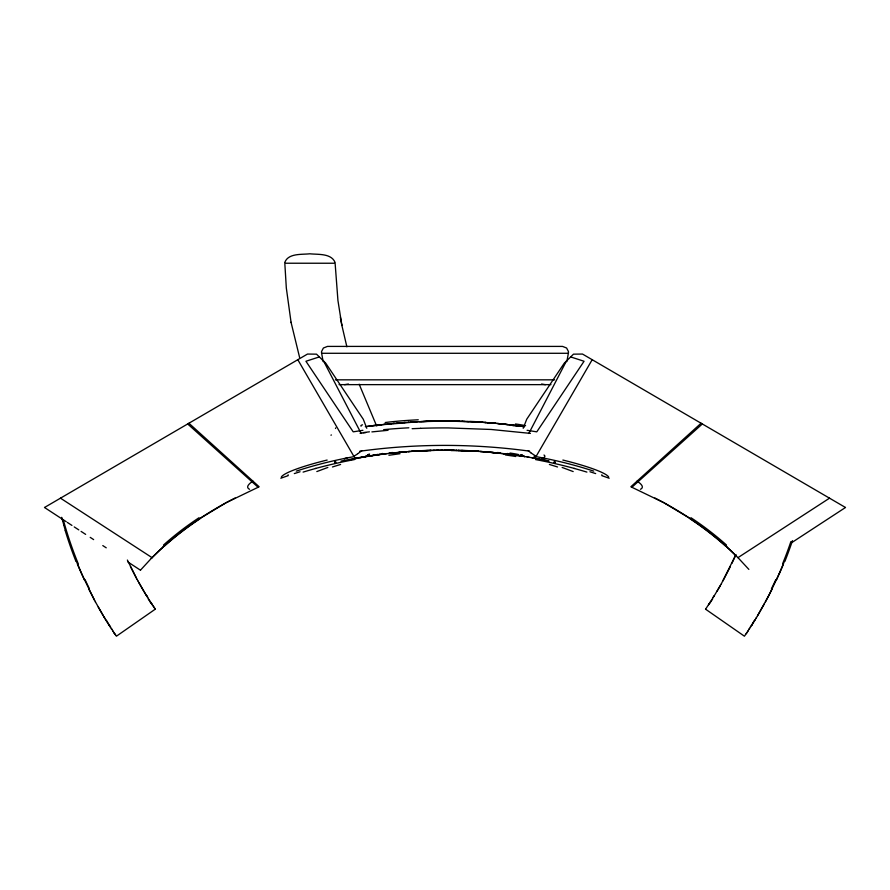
<?xml version="1.0" encoding="UTF-8"?>
<svg xmlns="http://www.w3.org/2000/svg" width="890" height="890" viewBox="0 0 890 890"><rect width="100%" height="100%" fill="white"/><g stroke="black" fill="none" stroke-linecap="round" stroke-linejoin="round"><path stroke-width="1.33" d="M566.852 361.585L568.365 353.286A4.094 2.893 -90 0 0 568.421 351.505L566.607 348.012L562.536 346.41L327.464 346.41L323.393 348.012L321.579 351.505A4.094 2.893 -90 0 0 321.635 353.286L323.148 361.585M284.8 262.383C288.316 253.049 301.654 254.718 309.809 253.795C318.086 254.685 331.214 253.138 335.052 262.383M523.209 428.279L526.713 419.257L564.227 363.242L573.483 354.164L582.505 354.053L845.411 507.445M784.557 561.089L776.458 579.913M735.93 554.592L731.947 563.303M735.73 555.037L721.334 583.796M779.05 574.195L768.782 595.599L757.59 615.702M730.323 566.674L722.947 580.892M772.053 589.135L765.489 601.807M528.827 433.463L566.351 361.162M764.466 603.698L756.2 618.005M721.245 583.951L713.802 596.534M720.366 585.509L716.917 591.416M534.99 458.317L592.184 359.705M756.478 617.538L755.744 618.739M755.566 619.028L754.453 620.853M755.12 619.763L754.03 621.531M713.268 597.39L713.635 596.812M753.418 622.522L753.83 621.854M712.389 598.781L708.262 605.156A19.914 0.556 -58.1 0 0 709.486 603.364M752.239 624.38L751.672 625.281M751.883 624.958L751.327 625.826M748.957 629.464L749.458 628.707M707.806 605.834L705.559 609.16M747.177 632.167L745.965 633.958M745.853 634.125L744.429 636.205L705.548 609.172M140.531 570.101L151.534 558.152M151.278 558.408L163.137 546.994M151.656 558.019C175.797 533.455 204.489 513.63 235.116 498M163.248 546.883L164.305 545.937M701.086 423.24L630.854 486.774L663.395 502.472M631.933 487.231L702.332 423.963M368.004 454.79L366.202 456.359L380.219 454.389M361.752 450.718L357.98 453.6M353.864 456.336L357.546 453.9M199.66 518.659L225.938 502.828M790.631 543.345L845.5 507.489M829.524 498.166L737.966 557.641L726.985 547.094M377.505 454.345L375.836 454.957M44.589 507.445L307.495 354.053L316.517 354.164L325.773 363.242L363.287 419.257L366.791 428.279M226.605 502.472L259.146 486.774L188.914 423.24M382.544 453.444L380.664 454.234M368.004 455.936L369.116 455.235L364.922 456.615M367.581 456.114L367.592 456.036A3.182 2.982 -42.2 0 0 369.061 454.968M280.817 478.23L288.171 475.638A4.417 3.727 53.9 0 0 288.149 474.759M294.323 473.58L300.052 471.756M319.332 356.923L305.938 361.262L353.208 431.839L362.909 430.315M366.958 456.281L365.579 456.514M348.424 384.024L345.609 384.513A11.948 8.455 -90 0 1 344.386 384.636M334.596 462.489L335.841 462.21M340.948 461.098L357.813 457.805M351.405 459.563L354.776 458.828M354.654 458.862L355.566 458.661M512.985 425.809L513.719 425.654A11.948 10.636 -75.2 0 1 516.567 425.587L517.179 425.665M355.499 458.673L357.213 458.328M357.124 458.339L358.058 458.15M358.792 458.005L360.205 457.727M360.072 457.749L360.906 457.582M360.862 457.594L363.532 457.082M363.231 457.137L366.09 456.615M364.255 456.726L365.823 456.459M365.356 456.748L386.916 453.577M355.789 458.172L360.795 457.293M370.062 455.914L372.699 455.469M370.529 455.836L374.011 455.235M360.928 457.271L361.818 457.126M361.696 457.149L364.066 456.748M380.019 454.389L378.817 454.579M373.533 455.335L374.412 455.191M374.212 455.224L375.613 455.001M367.715 456.17L369.617 455.869M375.447 455.024L376.403 454.879M376.337 454.89L377.783 454.657M368.315 456.08L370.93 455.68M377.649 454.679L379.785 454.367M365.334 426.677L369.05 426.176M359.76 451.252C416.008 443.465 473.358 443.454 529.628 451.163M374.89 455.113L377.271 454.79M367.537 426.377L371.152 425.898M370.029 426.032L378.317 424.986M370.418 425.987L373.433 425.587A11.948 10.636 75.2 0 1 376.292 425.654L377.026 425.809M360.116 433.33L365.768 432.607M372.32 425.732L391.633 423.573M381.098 454.278L406.507 451.697M377.249 425.12L420.047 421.615L418.812 421.671M379.307 424.875L381.487 424.619M387.984 453.455L390.187 453.21M371.887 431.895L388.051 430.304M383.79 424.374L384.981 424.241M391.033 453.121L393.714 452.832M392.279 452.988L400.433 452.198L398.742 452.354M388.34 423.896L391.378 423.596M392.345 423.507L397.496 423.05M393.324 423.418L394.326 423.329M401.39 452.12L416.22 451.063M396.996 423.095L400.645 422.795M403.203 451.964L404.138 451.886M400.133 422.839L408.688 422.227M406.029 451.742L406.997 451.664M407.965 451.597L413.26 451.241M404.004 422.539L405.15 422.461M408.109 451.586L409.745 451.464M411.403 451.352L412.326 451.297M408.566 422.238L409.656 422.16M412.715 451.274L416.331 451.052M410.568 422.105L413.639 421.927M410.635 422.105L412.604 421.993M414.506 451.163L415.419 451.108M416.12 451.063L417.254 451.007M417.087 451.007L418.189 450.952M414.684 421.871L417.877 421.715M418.066 450.963L419.123 450.907M419.057 450.907L423.084 450.718M412.137 428.702L420.614 428.346M421.026 450.807L421.993 450.763M419.869 421.626L422.238 421.526A86.463 12.683 0 0 1 448.093 421.048A84.072 12.349 0 0 1 459.107 421.248M420.937 421.582L423.351 421.482M422.961 450.729L424.107 450.674M423.929 450.685L425.142 450.629M424.919 450.64L428.301 450.518M423.095 421.493L424.474 421.437M425.909 450.607L429.369 450.485M424.185 421.448L425.598 421.393M425.286 421.415L428.646 421.304M426.399 421.37L427.523 421.337M429.058 450.496L435.522 450.329M427.879 421.326L431.339 421.237M430.126 450.462L431.194 450.44M429.024 421.293L430.182 421.259M430.526 450.451L438.803 450.284M430.916 421.237L434.365 421.17M432.062 421.215L433.219 421.193M433.352 450.385L434.431 450.351M433.675 421.181L439.015 421.092M434.854 421.159L436.033 421.137M435.9 450.329L437.001 450.307M436.612 450.318L442.553 450.251M436.69 421.126L437.847 421.115M438.392 421.103L448.371 421.081M437.813 450.296L454 450.329M439.582 421.092L440.772 421.081M440.995 450.262L445.356 450.24M441.351 421.081L442.519 421.07M291.086 322.514L286.324 288.004L284.811 263.229L335.118 263.24L337.933 300.464L341.882 325.473L340.369 317.196M443.153 421.07L444.344 421.07M321.635 353.286L568.365 353.286M335.408 379.83L554.592 379.83M339.023 384.636L550.977 384.636M445.523 421.07L446.691 421.07M444.778 450.251L445.89 450.251M447.003 450.251L448.115 450.262M447.87 421.07L449.05 421.081M447.459 421.07L476.984 421.96M447.514 450.251L456.57 450.373M450.218 421.092L451.397 421.103M450.696 421.092L455.335 421.159M451.43 450.284L452.532 450.307M454.89 421.159L458.361 421.226M453.633 450.318L454.734 450.34M455.825 450.362L456.915 450.385M457.638 421.215L459.919 421.27M456.047 450.373L461.676 450.518M457.994 450.418L459.073 450.44M459.118 421.237L462.177 421.337M458.15 450.418L460.152 450.474M461.776 421.315L474.081 421.804M460.241 450.485L468.363 450.785M462.166 421.326L465.181 421.426M461.22 450.507L463.29 450.574M466.638 421.482L468.83 421.571M464.346 450.618L466.371 450.696M467.261 450.729L472.067 450.963M472.601 421.738L474.659 421.838M470.465 450.885L481.178 451.53M475.683 421.893L477.707 422.005M471.644 450.941L479.076 451.386M473.002 451.019L473.936 451.063M476.228 421.927L479.844 422.127M478.698 422.06L480.8 422.194M475.772 451.174L476.673 451.23M479.087 422.082L482.658 422.316M480.911 422.194L496.053 423.362M481.891 422.261L482.981 422.338M478.509 451.352L479.432 451.408M481.902 422.261L485.428 422.505M480.355 451.475L481.256 451.541M484.683 422.45L495.04 423.273M485.117 422.483L486.163 422.561M480.555 451.486L482.157 451.608M480.711 451.497L483.481 451.697M488.221 422.705L487.197 422.628L488.588 422.739M482.013 451.586L483.448 451.697M483.048 451.664L483.926 451.731M483.181 451.675L485.751 451.875M490.234 422.861L491.224 422.95M484.85 451.809L486.218 451.92M484.794 451.809L509.291 454.334M486.496 451.942L490.479 452.276M493.16 423.106L494.106 423.184M487.342 452.009L488.165 452.076M494.25 423.206L495.964 423.351M488.988 452.153L500.058 453.233M495.33 423.295L507.6 424.519M496.92 423.44L502.728 424.007M497.866 423.529L522.986 426.444M494.006 452.609L491.38 452.365L495.14 452.721M495.33 452.743L504.396 453.733L503.351 453.6M503.985 424.13L524.421 426.655M509.859 424.775L514.031 425.275M505.409 453.844L515.978 455.235M514.999 425.398L516.578 425.587M530.407 433.397L491.147 429.47L448.315 427.923A91.414 11.737 0 0 0 420.57 428.324M510.014 454.423L523.342 456.336M519.46 425.965L522.041 426.321M518.859 425.898L524.31 426.633M513.719 454.924L509.992 454.401M514.687 455.057L520.383 455.869M517.212 455.402L517.98 455.513M524.622 456.548L524.221 456.47M527.091 430.315L536.792 431.839L584.062 361.262L570.668 356.923M519.315 455.713L524.922 456.592M520.906 455.958L521.863 456.103M524.221 456.481L520.928 455.224L524.021 456.448M523.698 456.392L522.942 456.259M524.444 456.514L525.612 456.704M527.292 456.971L526.357 456.815M527.18 456.959L528.304 457.149M528.182 457.126L529.327 457.315M529.205 457.293L532.087 457.794M532.354 457.838L533.433 458.027M535.279 458.361L532.187 457.805L540.508 459.351M536.481 458.595L543.156 459.874M541.621 459.563L545.548 460.353M543.99 460.03L547.328 460.72M546.204 460.486L549.041 461.087L547.784 460.82M554.159 462.21L555.404 462.489M541.576 384.024L544.391 384.513A11.948 8.455 90 0 0 545.615 384.636M589.948 471.756L595.677 473.58M509.347 454.234L507.467 453.444M609.183 478.23L601.829 475.638A4.417 3.727 -53.9 0 1 601.851 474.759M522.564 456.092L522.441 456.047A3.182 2.982 42.2 0 1 520.917 454.957M654.884 498C684.21 512.974 711.755 531.753 735.229 554.915M664.062 502.828L690.34 518.659M60.476 498.166L152.034 557.641M44.5 507.489L66.216 521.685M67.362 522.43L71.934 525.423M74.226 526.913L78.798 529.895M81.079 531.397L85.651 534.378M90.224 537.371L93.65 539.607M102.795 545.581L106.233 547.828M127.949 562.013L140.453 570.19M536.136 456.336L531.007 452.921M530.796 452.776L528.248 450.718M523.798 456.359L521.896 454.701M725.695 545.937L726.752 546.883M187.668 423.963L258.067 487.231M737.966 557.641L748.857 569.389M155.294 609.16L116.412 636.205L115.733 635.215M155.305 609.172L154.849 608.504M155.138 608.927L154.515 608.015M115.355 634.659L115.789 635.293M154.582 608.115L153.614 606.68M115.433 634.77L114.321 633.135M154.192 607.547L153.047 605.834M114.988 634.125L113.675 632.167M153.202 606.079L148.452 598.781M111.395 628.707L111.884 629.464M109.982 626.527L109.325 625.503M108.969 624.958L109.526 625.826M108.602 624.38L109.181 625.281M108.435 624.101L108.814 624.702A32.251 2.292 59.2 0 1 107.523 622.777M147.584 597.39L146.85 596.211M107.434 622.522L106.6 621.176M147.039 596.534L145.148 593.441M106.822 621.531L104.197 617.248M146.305 595.332L146.672 595.933M106.4 620.853L105.543 619.462M146.082 594.976L144.336 592.106M105.276 619.028L103.73 616.481M144.892 593.029L138.695 582.338M103.908 616.77L98.223 607.002M143.924 591.416L137.861 580.814M103.262 615.702L95.364 601.807M297.816 359.705L355.01 458.317M137.004 579.245L137.894 580.892M137.116 579.468L130.452 566.529M95.497 602.063L88.8 589.135M136.348 578.044L127.381 560.055M94.618 600.439L81.802 574.195A386.827 385.793 -27.2 0 1 77.419 564.104M323.649 361.162L361.173 433.463M84.383 579.913L76.295 561.089M376.481 425.62L359.171 384.213M299.596 357.424L291.03 322.224M346.878 346.811L341.816 325.139M62.155 518.458L62.723 520.617M316.818 471.578A98.089 2.681 -20.2 0 1 327.854 467.45M249.578 489.289A98.089 13.617 -13.4 0 1 252.949 481.145M303.101 472.101A95.119 14.963 -12.8 0 1 315.917 468.396M315.516 468.474A98.912 18.913 -12.1 0 1 354.498 459.563M296.292 471.133A97.7 20.581 -11.9 0 1 353.108 456.793M281.373 476.962A62.6 8.244 -12 0 1 327.131 460.052M332.448 466.972A62.6 1.079 -17.1 0 1 340.614 464.458M164.45 546.093A305.804 302.5 -35.1 0 1 199.827 518.903M163.504 545.036A305.804 303.913 -33.4 0 1 199.037 517.724M392.668 452.521A92.415 2.603 -6.4 0 1 389.942 452.765M368.849 454.734A11.614 5.963 -76.4 0 1 366.524 456.025M562.146 467.45A98.089 2.681 20.2 0 1 573.182 471.578M637.051 481.145A98.089 13.617 13.4 0 1 640.422 489.289M574.083 468.396A95.119 14.963 12.8 0 1 586.899 472.101M535.502 459.563A98.912 18.913 12.1 0 1 574.484 468.474M534.045 456.281A97.7 20.581 11.9 0 1 593.708 471.133M562.869 460.052A62.6 8.244 12 0 1 608.627 476.962M549.386 464.458A62.6 1.079 17.1 0 1 557.552 466.972M690.173 518.903A305.804 302.5 35.1 0 1 725.55 546.093M690.963 517.724A305.804 303.913 33.4 0 1 726.496 545.036M500.047 452.765A92.415 2.648 6.4 0 1 497.365 452.521M523.476 456.025A11.614 5.963 76.4 0 1 521.151 454.734M354.921 458.528A9.367 7.009 70.3 0 1 352.629 458.684M505.442 454.968A148.118 4.973 6.1 0 1 515.933 456.503M451.074 450.551A77.73 10.825 0.1 0 1 469.853 451.13M445.145 450.273A73.614 10.814 0 0 1 451.219 450.307M415.942 450.963A79.744 11.247 0 0 1 430.382 450.34M344.252 458.917A145.003 6.586 -4.9 0 1 347.957 457.594M388.919 455.268A145.493 4.339 -6.5 0 1 400.066 453.711M416.576 451.186A79.811 10.98 -0.1 0 1 430.716 450.585M461.899 450.385A80.345 11.236 0.1 0 1 471.967 450.83M544.013 455.024A136.103 10.88 2.4 0 1 541.977 458.383M469.019 450.663A66.628 6.108 0.2 0 1 478.353 451.186M510.003 453.055A110.338 5.129 2.6 0 1 518.87 454.657M367.959 455.09A116.924 4.94 -2.9 0 1 369.595 454.045M385.225 422.516A96.954 13.94 0 0 1 418.267 419.791M335.508 428.491A145.993 9.2 -3.4 0 1 335.775 427.912M420.336 421.749A86.775 12.482 0 0 1 447.425 421.226M383.635 429.67A105.776 12.493 -0.2 0 1 408.833 427.801M363.354 432.573A134.98 9.423 -2.3 0 1 369.428 431.828M330.947 435.166A156.796 7.732 -3.7 0 1 331.425 434.976M469.72 421.37A73.759 6.975 0.2 0 1 482.057 422.038M515.443 423.974A114.176 5.462 2.5 0 1 525.601 425.732M361.14 426.165A119.004 5.685 -2.5 0 1 362.508 424.808M790.876 541.632A381.343 377.004 -39.9 0 1 782.599 563.77M783.434 564.104A386.827 385.793 27.2 0 1 779.117 574.228M753.329 622.777A32.251 2.292 -59.2 0 1 752.128 624.68M750.648 626.949A25.265 1.012 -58.4 0 1 749.202 629.185M748.067 630.999A22.161 0.656 -58 0 1 746.443 633.413M749.235 628.974A23.018 0.556 -57.7 0 1 747.644 631.377M752.261 624.001A23.852 0.723 -58 0 1 750.136 627.305M754.231 620.753A36.557 2.77 -59.3 0 1 752.74 623.145M775.813 579.601A381.754 376.37 88.8 0 1 771.419 588.813M792.445 540.664A380.308 377.482 -31 0 1 784.935 561.245M712.756 598.659A24.286 1.535 -59.3 0 1 710.253 602.53M710.465 601.985A21.06 0.834 -58.6 0 1 709.174 603.954M714.036 595.81A29.637 1.969 -59.3 0 1 712.734 597.913M78.253 563.77A381.343 377.004 39.9 0 1 63.457 520.416M111.651 629.185A25.265 1.012 58.4 0 1 110.193 626.949M114.41 633.413A22.161 0.656 58 0 1 112.785 630.999M113.208 631.377A23.018 0.556 57.7 0 1 111.617 628.974M110.716 627.305A23.852 0.723 58 0 1 108.591 624.001M108.113 623.145A36.557 2.77 59.3 0 1 106.622 620.753M89.434 588.813A381.754 376.37 -88.8 0 1 85.04 579.601M75.917 561.245A380.308 377.482 31 0 1 65.137 530.34M65.315 530.295A392.412 388.407 37.8 0 1 63.713 524.833M63.78 524.811A371.33 367.092 40.1 0 1 61.721 517.324M150.588 602.53A24.286 1.535 59.3 0 1 148.096 598.659M151.678 603.954A21.06 0.834 58.6 0 1 150.388 601.985M152.568 605.189A19.914 0.556 58.1 0 1 151.367 603.364M148.118 597.913A29.637 1.969 59.3 0 1 146.806 595.81M335.118 461.632A5.385 3.493 65.8 0 0 335.797 462.055A5.385 3.571 66.9 0 1 335.096 461.721M554.203 462.055A5.385 3.493 -65.8 0 0 554.882 461.632A5.385 3.571 -66.9 0 1 554.203 462.132"/></g></svg>
